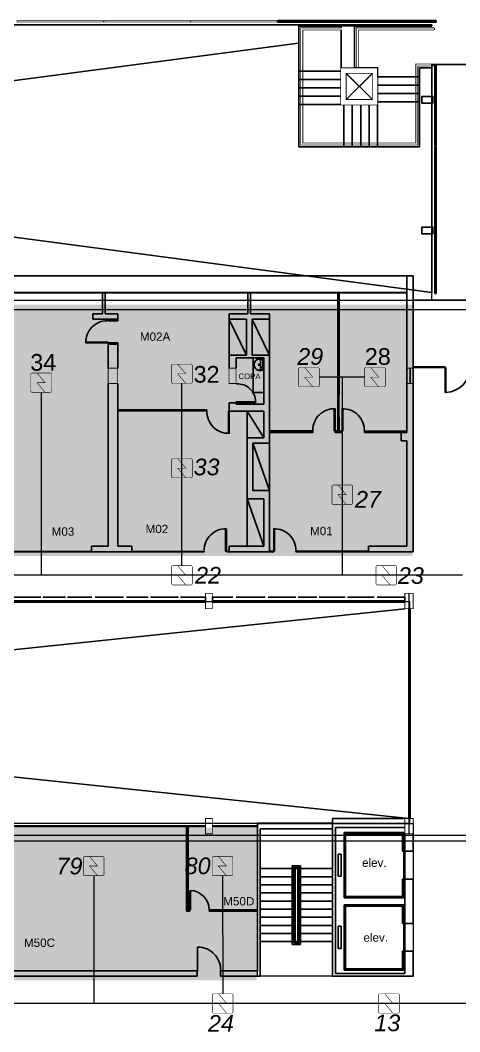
# Model space of a CAD drawing. Header units: metres. Extents: x -331 to 2982, y 362 to 2539.
# Drawn here: x 856.05 to 871.86, y 941.89 to 978.28 of the extents above; entities that cross this region are included whole.
import ezdxf
from ezdxf.enums import TextEntityAlignment as Align

# ---------------------------------------------------------------- set-up
doc = ezdxf.new("R2010")
doc.units = ezdxf.units.M
doc.layers.get('0').update_dxf_attribs({"color": 251})
for name, color, linetype in [('72_EGR_BASE_PRIMITIVE', 7, 'Continuous'), ('CX', 251, 'Continuous'), ('DET. FUMAÇA', 1, 'Continuous'), ('Div', 251, 'Continuous'), ('Est', 251, 'Continuous'), ('Pis', 251, 'Continuous')]:
    doc.layers.add(name, color=color, linetype=linetype)
doc.layers.add('_salas', color=251, linetype='Continuous', plot=False)
doc.styles.add('ARIAL', font='arial.ttf')
doc.styles.get("Standard").update_dxf_attribs({"font": 'arial.ttf', "height": 0.3})
doc.styles.add('X3G_ENTITY_14169AAB', font='arial.ttf', dxfattribs={"height": 0.6})
doc.styles.add('X3G_ENTITY_14169AB3', font='arial.ttf', dxfattribs={"height": 0.6})
doc.styles.add('X3G_ENTITY_14169BB0', font='arial.ttf', dxfattribs={"height": 0.6})
doc.styles.add('X3G_ENTITY_14169BB8', font='arial.ttf', dxfattribs={"height": 0.6})
doc.styles.add('X3G_ENTITY_14169D3C', font='arial.ttf', dxfattribs={"height": 0.6})
doc.styles.add('X3G_ENTITY_14169D44', font='arial.ttf', dxfattribs={"height": 0.6})
doc.styles.add('X3G_ENTITY_14169D4C', font='arial.ttf', dxfattribs={"height": 0.6})
doc.styles.add('X3G_ENTITY_14169D74', font='arial.ttf', dxfattribs={"height": 0.6})
doc.styles.add('X3G_ENTITY_14169D7C', font='arial.ttf', dxfattribs={"height": 0.6})
doc.styles.add('X3G_ENTITY_1420FD5B', font='arial.ttf', dxfattribs={"height": 0.6})
doc.styles.add('X3G_ENTITY_1420FF20', font='arial.ttf', dxfattribs={"height": 0.6})
doc.styles.add('X3G_ENTITY_1420FF73', font='arial.ttf', dxfattribs={"height": 0.6})

# ---------------------------------------------------------------- blocks, each defined once
blk = doc.blocks.new('Detector de fumaça')
at = {"layer": 'DET. FUMAÇA', "linetype": 'Continuous', "lineweight": 15, "const_width": 0.0187}
blk.add_lwpolyline([(774.599, 539.816), (775.249, 539.816, -0.414214), (775.296, 539.769), (775.296, 539.167, -0.414214), (775.249, 539.12), (774.599, 539.12, -0.414214), (774.553, 539.167), (774.553, 539.769, -0.414214)], format="xyb", close=True, dxfattribs=at)
blk.add_lwpolyline([(774.773, 539.816), (775.064, 539.468), (774.773, 539.468), (775.064, 539.12)], dxfattribs=at)
blk = doc.blocks.new('XR_BL2_2 PAV_REV02$0$PILAR_PASSARELA')
at = {"layer": 'Est'}
blk.add_lwpolyline([(-20, 12.5), (20, 12.5), (20, -12.5), (-20, -12.5)], close=True, dxfattribs=at)

msp = doc.modelspace()

# ---------------------------------------------------------------- hatches: boundary and pattern name
at = {"layer": '_salas', "transparency": 33554559}
h = msp.add_hatch(color=256, dxfattribs=at)
h.dxf.hatch_style = 1
h.paths.add_polyline_path([(870.156, 968.046), (797.751, 968.046), (797.751, 959.011), (870.156, 959.011)])
h = msp.add_hatch(color=256, dxfattribs=at)
h.dxf.hatch_style = 1
h.paths.add_polyline_path([(864.556, 949.236), (800.756, 949.236), (800.756, 943.736), (864.556, 943.736)])

# ---------------------------------------------------------------- linework, layer by layer
at = {"lineweight": 0}
for p, q in [((866.078, 978.108), (802.833, 978.108)), ((866.078, 978.068), (866.078, 978.108))]:
    msp.add_line(p, q, dxfattribs=at)
for points in [[(870.418, 976.248), (868.918, 976.248), (868.918, 976.568), (868.078, 976.568), (868.078, 978.068), (866.078, 978.068), (866.078, 973.728), (870.418, 973.728)], [(870.049, 949.386), (798.029, 949.386), (798.029, 957.366), (870.049, 957.366)], [(864.589, 949.386), (870.189, 949.386), (870.189, 943.886), (864.589, 943.886)]]:
    msp.add_lwpolyline(points, close=True, dxfattribs=at)
msp.add_lwpolyline([(798.493, 976.249), (798.493, 976.569), (798.053, 976.569), (798.053, 968.206), (870.859, 968.212), (870.858, 976.568), (870.418, 976.568), (870.418, 976.248)], dxfattribs=at)
at = {"layer": '72_EGR_BASE_PRIMITIVE', "color": 251, "linetype": 'Continuous', "lineweight": -3, "true_color": 0x606060}
msp.add_lwpolyline([(867.479, 964.801), (867.479, 963.504), (867.379, 963.504)], dxfattribs=at)
at = {"layer": '72_EGR_BASE_PRIMITIVE', "color": 251, "linetype": 'Continuous', "lineweight": -3, "true_color": 0x5f5f5f}
msp.add_lwpolyline([(867.379, 963.504), (867.379, 963.451), (867.629, 963.451), (867.629, 963.501), (867.529, 963.501)], dxfattribs=at)
at = {"layer": 'CX', "ltscale": 8}
for points in [[(859.214, 966.701), (859.214, 966.671), (858.414, 966.671), (858.414, 966.701)], [(863.814, 964.519), (863.814, 964.549), (864.514, 964.549), (864.514, 964.519)], [(867.349, 963.504), (867.379, 963.504), (867.379, 964.304), (867.349, 964.304)], [(867.659, 963.501), (867.629, 963.501), (867.629, 964.301), (867.659, 964.301)], [(863.539, 964.219), (863.569, 964.219), (863.569, 963.419), (863.539, 963.419)], [(863.439, 959.181), (863.469, 959.181), (863.469, 959.981), (863.439, 959.981)], [(865.199, 959.181), (865.169, 959.181), (865.169, 959.981), (865.199, 959.981)]]:
    msp.add_lwpolyline(points, close=True, dxfattribs=at)
at = {"layer": 'CX', "color": 251, "ltscale": 8, "true_color": 0x606060}
for centre, radius, start, end in [((859.184, 966.7), 0.771, 90, 182.1894), ((863.88, 964.564), 0.634, 358.6035, 94.6226), ((867.349, 963.534), 0.771, 87.8106, 180), ((867.656, 963.526), 0.775, 358.13, 92.0437), ((863.54, 964.19), 0.771, 177.8384, 272.1615), ((863.439, 959.211), 0.771, 87.8106, 180), ((865.198, 959.211), 0.771, 0, 92.1894)]:
    msp.add_arc(centre, radius, start, end, dxfattribs=at)
at = {"layer": 'Div', "lineweight": 0}
for p, q in [((867.479, 964.801), (867.479, 968.469)), ((867.529, 964.801), (867.529, 968.469)), ((859.559, 967.471), (859.214, 967.471)), ((859.214, 966.671), (859.559, 966.671)), ((859.214, 966.621), (859.559, 966.621)), ((867.529, 963.501), (867.529, 964.801)), ((869.959, 963.501), (868.431, 963.501)), ((862.039, 949.276), (862.039, 946.226)), ((862.089, 949.276), (862.089, 946.276)), ((862.149, 946.226), (862.039, 946.226)), ((862.149, 946.276), (862.089, 946.276)), ((862.149, 946.276), (862.149, 946.226)), ((864.589, 946.276), (862.849, 946.276)), ((862.849, 946.276), (862.849, 946.226)), ((864.589, 946.226), (862.849, 946.226))]:
    msp.add_line(p, q, dxfattribs=at)
at = {"layer": 'Div', "color": 230, "linetype": 'Continuous', "lineweight": 0}
for p, q in [((800.508, 967.879), (876.31, 967.879)), ((876.51, 948.95), (803.119, 948.95)), ((876.51, 948.75), (803.119, 948.75))]:
    msp.add_line(p, q, dxfattribs=at)
at = {"layer": 'Div', "lineweight": 0, "ltscale": 0.8}
for p, q in [((859.214, 967.471), (859.214, 967.521)), ((859.559, 967.521), (859.559, 967.471)), ((859.214, 966.621), (859.214, 966.671)), ((859.559, 966.621), (859.559, 966.671))]:
    msp.add_line(p, q, dxfattribs=at)
at = {"layer": 'Div', "color": 150, "linetype": 'Continuous', "lineweight": 0}
for p, q in [((868.429, 965.438), (866.808, 965.438)), ((867.637, 965.438), (867.637, 958.312)), ((861.868, 958.66), (861.868, 965.222)), ((856.807, 964.894), (856.807, 958.312)), ((871.965, 958.312), (772.389, 958.312)), ((858.696, 947.504), (858.696, 942.91)), ((863.33, 947.504), (863.336, 943.258)), ((888.337, 942.91), (812.169, 942.91))]:
    msp.add_line(p, q, dxfattribs=at)
at = {"layer": 'Div', "color": 251, "linetype": 'Continuous', "lineweight": -3, "true_color": 0x606060}
for p, q in [((865.293, 963.504), (865.019, 963.504)), ((866.579, 963.504), (865.293, 963.504))]:
    msp.add_line(p, q, dxfattribs=at)
at = {"layer": 'Div', "lineweight": 0}
for points in [[(862.769, 964.269), (859.559, 964.269)], [(862.769, 964.269), (862.769, 964.219), (859.559, 964.219)]]:
    msp.add_lwpolyline(points, dxfattribs=at)
at = {"layer": 'Div', "color": 251, "linetype": 'Continuous', "lineweight": -3, "true_color": 0x606060}
msp.add_lwpolyline([(865.019, 963.451), (866.581, 963.451), (866.579, 963.534)], dxfattribs=at)
at = {"layer": 'Pis'}
for p, q in [((798.094, 978.108), (870.859, 978.108)), ((866.078, 978.108), (802.833, 978.108)), ((865.314, 978.264), (865.314, 978.214)), ((865.314, 978.264), (868.156, 978.264)), ((865.314, 978.214), (868.156, 978.214)), ((866.078, 978.068), (866.078, 978.108)), ((868.156, 978.264), (868.156, 978.214)), ((868.172, 978.264), (868.172, 978.214)), ((868.172, 978.264), (871.014, 978.264)), ((868.172, 978.214), (871.014, 978.214)), ((870.859, 978.068), (870.859, 978.108)), ((871.014, 978.264), (871.014, 978.214)), ((866.078, 978.068), (866.078, 973.728)), ((867.598, 978.068), (866.078, 978.068)), ((867.598, 978.006), (867.598, 978.068)), ((867.598, 976.568), (867.598, 977.93)), ((868.078, 978.068), (870.859, 978.068)), ((868.078, 976.568), (868.078, 978.068)), ((866.058, 977.456), (798.054, 968.489)), ((802.894, 977.455), (870.859, 968.489)), ((876.539, 976.682), (870.859, 976.682)), ((870.859, 976.682), (870.859, 975.541)), ((871.014, 976.656), (870.964, 976.656)), ((870.964, 976.656), (870.964, 975.13)), ((871.014, 976.656), (871.014, 975.13)), ((867.578, 976.448), (866.078, 976.448)), ((868.718, 976.368), (867.778, 975.428)), ((868.718, 975.428), (867.778, 976.368)), ((868.698, 976.348), (867.798, 975.448)), ((868.698, 975.448), (867.798, 976.348)), ((870.858, 976.568), (870.418, 976.568)), ((870.418, 976.568), (870.418, 973.728)), ((867.578, 976.148), (866.078, 976.148)), ((868.918, 976.248), (870.418, 976.248)), ((868.918, 975.948), (870.418, 975.948)), ((867.578, 975.848), (866.078, 975.848)), ((868.918, 975.648), (870.418, 975.648)), ((867.578, 975.548), (866.078, 975.548)), ((867.578, 975.248), (866.078, 975.248)), ((867.698, 975.228), (867.698, 973.728)), ((867.998, 975.228), (867.998, 973.728)), ((868.298, 975.228), (868.298, 973.728)), ((868.598, 975.228), (868.598, 973.728)), ((868.898, 975.228), (868.898, 973.728)), ((868.918, 975.348), (870.418, 975.348)), ((870.859, 975.291), (870.859, 970.841)), ((871.014, 975.13), (870.964, 975.13)), ((871.014, 975.114), (870.964, 975.114)), ((870.964, 975.114), (870.964, 973.746)), ((871.014, 975.114), (871.014, 973.746)), ((871.014, 973.746), (870.964, 973.746)), ((870.418, 973.728), (866.078, 973.728)), ((870.964, 973.73), (871.014, 973.73)), ((870.964, 973.73), (870.964, 971.88)), ((871.014, 973.73), (871.014, 971.88)), ((870.964, 971.88), (871.014, 971.88)), ((870.964, 971.864), (871.014, 971.864)), ((870.964, 971.864), (870.964, 970.014)), ((871.014, 971.864), (871.014, 970.014)), ((870.859, 970.591), (870.859, 968.469)), ((870.964, 970.299), (871.014, 970.299)), ((870.964, 970.299), (870.964, 968.449)), ((871.014, 970.299), (871.014, 968.449)), ((870.964, 970.014), (871.014, 970.014)), ((869.959, 969.086), (798.033, 969.086)), ((869.959, 963.451), (869.959, 969.086)), ((870.189, 969.086), (869.959, 969.086)), ((870.189, 959.161), (870.189, 969.086)), ((797.783, 968.489), (869.959, 968.489)), ((844.191, 968.469), (869.959, 968.469)), ((859.014, 967.721), (859.014, 968.469)), ((859.014, 968.469), (859.114, 968.469)), ((859.114, 967.721), (859.114, 968.469)), ((864.241, 967.721), (864.241, 968.469)), ((864.241, 968.469), (864.341, 968.469)), ((864.341, 967.721), (864.341, 968.469)), ((867.479, 964.801), (867.479, 968.469)), ((867.529, 964.801), (867.529, 968.469)), ((870.964, 968.449), (871.014, 968.449)), ((877.139, 968.212), (870.189, 968.212)), ((858.664, 967.521), (858.664, 967.721)), ((859.014, 967.721), (858.664, 967.721)), ((859.559, 967.721), (859.114, 967.721)), ((859.559, 967.521), (859.559, 967.721)), ((864.241, 967.721), (863.564, 967.721)), ((863.564, 967.521), (863.564, 967.721)), ((865.019, 967.721), (864.341, 967.721)), ((865.019, 967.521), (865.019, 967.721)), ((859.559, 967.521), (858.664, 967.521)), ((859.559, 967.521), (858.664, 967.521)), ((859.559, 967.521), (858.664, 967.521)), ((859.214, 967.471), (859.214, 967.521)), ((859.559, 967.471), (859.214, 967.471)), ((859.559, 967.521), (859.559, 967.471)), ((864.191, 967.521), (863.564, 967.521)), ((863.564, 967.511), (863.564, 966.234)), ((863.564, 967.511), (864.191, 966.234)), ((864.191, 967.521), (864.191, 966.234)), ((865.019, 967.521), (864.391, 967.521)), ((864.391, 967.521), (864.391, 966.234)), ((864.391, 967.511), (865.019, 966.234)), ((865.019, 966.234), (865.019, 967.511)), ((859.214, 966.671), (859.559, 966.671)), ((859.214, 966.621), (859.214, 966.671)), ((859.214, 965.761), (859.214, 966.621)), ((859.214, 966.621), (859.559, 966.621)), ((859.559, 966.621), (859.559, 966.671)), ((859.559, 966.621), (859.559, 965.761)), ((863.564, 966.234), (864.191, 966.234)), ((863.564, 966.139), (863.564, 966.234)), ((863.564, 966.139), (863.564, 965.761)), ((863.814, 966.139), (864.819, 966.139)), ((863.814, 965.761), (863.814, 966.139)), ((864.391, 966.234), (865.019, 966.234)), ((864.434, 966.139), (864.434, 964.891)), ((864.819, 964.469), (864.819, 966.139)), ((865.019, 963.061), (865.019, 966.234)), ((870.189, 965.806), (871.339, 965.806)), ((870.189, 965.786), (871.339, 965.786)), ((871.339, 965.806), (871.339, 965.786)), ((871.339, 965.786), (871.339, 964.891)), ((871.339, 965.786), (871.359, 965.786)), ((871.359, 965.786), (871.359, 964.891)), ((859.214, 959.361), (859.214, 965.211)), ((859.559, 965.211), (859.559, 959.361)), ((864.784, 964.891), (864.434, 964.891)), ((864.819, 964.977), (864.819, 964.626)), ((871.339, 964.891), (871.359, 964.891)), ((863.569, 964.219), (863.569, 964.519)), ((863.569, 964.519), (863.814, 964.519)), ((863.814, 964.519), (863.814, 964.469)), ((863.814, 964.469), (864.819, 964.469)), ((864.819, 964.219), (863.569, 964.219)), ((864.219, 963.261), (864.219, 964.219)), ((864.219, 964.219), (864.819, 963.261)), ((864.819, 963.261), (864.819, 964.219)), ((867.529, 963.501), (867.529, 964.001)), ((864.219, 961.061), (864.219, 963.261)), ((864.219, 963.261), (864.819, 963.261)), ((869.759, 963.151), (869.759, 963.451)), ((869.759, 963.451), (869.959, 963.451)), ((864.419, 963.061), (865.019, 963.061)), ((864.419, 961.361), (864.419, 963.061)), ((864.419, 963.061), (865.019, 961.361)), ((865.019, 961.361), (865.019, 963.061)), ((869.959, 963.151), (869.759, 963.151)), ((869.959, 959.361), (869.959, 963.151)), ((864.819, 961.061), (864.219, 961.061)), ((864.219, 961.061), (864.219, 959.361)), ((864.219, 961.061), (864.819, 959.361)), ((865.019, 961.361), (864.419, 961.361)), ((864.819, 959.361), (864.819, 961.061)), ((865.019, 959.161), (865.019, 961.361)), ((858.614, 959.161), (858.614, 959.361)), ((858.614, 959.361), (859.214, 959.361)), ((859.559, 959.361), (860.064, 959.361)), ((860.064, 959.361), (860.064, 959.161)), ((862.669, 959.161), (862.669, 959.181)), ((863.469, 959.161), (863.469, 959.181)), ((863.569, 959.161), (863.569, 959.361)), ((863.569, 959.361), (864.819, 959.361)), ((863.569, 959.161), (863.569, 959.361)), ((865.169, 959.181), (865.019, 959.181)), ((865.169, 959.181), (865.169, 959.161)), ((868.579, 959.181), (865.969, 959.181)), ((865.969, 959.181), (865.969, 959.161)), ((869.959, 959.361), (868.579, 959.361)), ((868.579, 959.361), (868.579, 959.161)), ((858.614, 959.161), (855.794, 959.161)), ((860.064, 959.161), (858.614, 959.161)), ((860.064, 959.161), (862.669, 959.161)), ((863.569, 959.161), (863.469, 959.161)), ((863.469, 959.161), (863.569, 959.161)), ((865.019, 959.161), (863.569, 959.161)), ((865.169, 959.161), (865.019, 959.161)), ((868.579, 959.161), (865.969, 959.161)), ((868.579, 959.161), (870.189, 959.161)), ((855.764, 957.526), (856.791, 957.526)), ((855.764, 957.396), (862.714, 957.396)), ((856.866, 957.526), (857.679, 957.526)), ((857.754, 957.526), (858.634, 957.526)), ((858.744, 957.526), (859.764, 957.526)), ((859.874, 957.526), (860.659, 957.526)), ((860.734, 957.526), (861.746, 957.526)), ((861.821, 957.526), (862.714, 957.526)), ((862.714, 957.526), (862.714, 957.346)), ((863.704, 957.526), (862.964, 957.526)), ((862.964, 957.526), (862.964, 957.346)), ((862.964, 957.396), (869.889, 957.396)), ((864.864, 957.526), (863.814, 957.526)), ((865.969, 957.527), (864.974, 957.526)), ((866.726, 957.526), (866.044, 957.527)), ((867.744, 957.526), (866.801, 957.526)), ((868.784, 957.526), (867.819, 957.526)), ((869.889, 957.526), (868.894, 957.526)), ((869.889, 957.526), (869.889, 957.346)), ((869.889, 957.111), (798.049, 949.561)), ((798.164, 957.111), (870.029, 949.561)), ((855.764, 957.346), (862.714, 957.346)), ((855.764, 957.346), (862.714, 957.346)), ((862.964, 957.346), (869.889, 957.346)), ((869.889, 957.346), (862.964, 957.346)), ((870.029, 957.111), (870.029, 949.561)), ((870.079, 957.111), (870.079, 949.561)), ((864.589, 949.394), (864.589, 944.086)), ((864.589, 949.394), (867.289, 949.394)), ((867.289, 943.886), (867.289, 949.561)), ((869.889, 949.561), (867.289, 949.561)), ((862.714, 949.296), (855.764, 949.296)), ((862.714, 949.276), (855.764, 949.276)), ((862.039, 949.276), (862.039, 946.226)), ((862.089, 949.276), (862.089, 946.276)), ((864.589, 949.296), (862.964, 949.296)), ((864.589, 949.276), (862.964, 949.276)), ((864.689, 949.194), (864.689, 943.886)), ((864.689, 949.194), (867.289, 949.194)), ((867.389, 943.986), (867.389, 949.236)), ((869.889, 949.236), (867.389, 949.236)), ((867.699, 949.061), (867.699, 946.711)), ((869.849, 949.061), (867.699, 949.061)), ((867.749, 946.761), (867.749, 949.011)), ((867.749, 949.011), (869.799, 949.011)), ((869.799, 949.011), (869.799, 948.386)), ((869.849, 948.386), (869.849, 949.061)), ((869.889, 948.386), (869.889, 949.011)), ((870.189, 949.011), (870.189, 948.386)), ((867.594, 948.286), (867.494, 948.286)), ((867.494, 948.286), (867.494, 947.486)), ((867.594, 947.486), (867.594, 948.286)), ((869.799, 948.386), (869.849, 948.386)), ((869.849, 948.386), (869.849, 947.386)), ((870.189, 948.386), (869.889, 948.386)), ((869.889, 948.386), (869.889, 947.386)), ((864.689, 945.136), (864.689, 947.761)), ((864.689, 947.761), (865.839, 947.761)), ((866.139, 947.861), (865.839, 947.861)), ((865.839, 947.861), (865.839, 945.036)), ((865.889, 947.811), (865.889, 945.086)), ((866.089, 947.811), (865.889, 947.811)), ((865.889, 947.761), (866.089, 947.761)), ((865.939, 947.761), (865.939, 945.136)), ((866.039, 945.136), (866.039, 947.761)), ((866.089, 945.086), (866.089, 947.811)), ((866.139, 945.036), (866.139, 947.861)), ((866.139, 947.761), (867.289, 947.761)), ((864.689, 947.469), (865.839, 947.469)), ((864.689, 947.178), (865.839, 947.178)), ((865.889, 947.469), (865.939, 947.469)), ((865.889, 947.178), (865.939, 947.178)), ((866.039, 947.469), (866.089, 947.469)), ((866.039, 947.178), (866.089, 947.178)), ((866.139, 947.469), (867.289, 947.469)), ((866.139, 947.178), (867.289, 947.178)), ((867.494, 947.486), (867.594, 947.486)), ((869.799, 947.386), (869.799, 946.761)), ((869.799, 947.386), (869.849, 947.386)), ((869.849, 946.711), (869.849, 947.386)), ((869.889, 945.786), (869.889, 947.386)), ((869.889, 947.386), (870.189, 947.386)), ((870.189, 947.386), (870.189, 945.786)), ((862.149, 946.976), (862.149, 946.276)), ((862.179, 946.976), (862.179, 946.276)), ((864.689, 946.886), (865.839, 946.886)), ((865.889, 946.886), (865.939, 946.886)), ((866.039, 946.886), (866.089, 946.886)), ((866.139, 946.886), (867.289, 946.886)), ((864.689, 946.594), (865.839, 946.594)), ((865.889, 946.594), (865.939, 946.594)), ((866.039, 946.594), (866.089, 946.594)), ((866.139, 946.594), (867.289, 946.594)), ((867.699, 946.711), (869.849, 946.711)), ((867.699, 946.461), (867.699, 944.111)), ((869.849, 946.461), (867.699, 946.461)), ((869.799, 946.761), (867.749, 946.761)), ((869.849, 945.786), (869.849, 946.461)), ((862.149, 946.226), (862.039, 946.226)), ((862.149, 946.276), (862.089, 946.276)), ((862.179, 946.276), (862.149, 946.276)), ((862.149, 946.276), (862.149, 946.226)), ((864.589, 946.276), (862.849, 946.276)), ((862.849, 946.276), (862.849, 946.226)), ((864.589, 946.226), (862.849, 946.226)), ((864.689, 946.303), (865.839, 946.303)), ((865.889, 946.303), (865.939, 946.303)), ((866.039, 946.303), (866.089, 946.303)), ((866.139, 946.303), (867.289, 946.303)), ((867.749, 944.161), (867.749, 946.411)), ((867.749, 946.411), (869.799, 946.411)), ((869.799, 946.411), (869.799, 945.786)), ((864.689, 946.011), (865.839, 946.011)), ((864.689, 945.719), (865.839, 945.719)), ((865.889, 946.011), (865.939, 946.011)), ((865.889, 945.719), (865.939, 945.719)), ((866.039, 946.011), (866.089, 946.011)), ((866.039, 945.719), (866.089, 945.719)), ((866.139, 946.011), (867.289, 946.011)), ((866.139, 945.719), (867.289, 945.719)), ((869.799, 945.786), (869.849, 945.786)), ((869.849, 945.786), (869.849, 944.786)), ((869.889, 945.786), (869.889, 944.786)), ((870.189, 945.786), (869.889, 945.786)), ((864.689, 945.428), (865.839, 945.428)), ((865.889, 945.428), (865.939, 945.428)), ((866.039, 945.428), (866.089, 945.428)), ((866.139, 945.428), (867.289, 945.428)), ((867.594, 945.686), (867.494, 945.686)), ((867.494, 945.686), (867.494, 944.886)), ((867.594, 944.886), (867.594, 945.686)), ((864.689, 945.136), (866.039, 945.136)), ((865.839, 945.036), (866.139, 945.036)), ((865.889, 945.086), (866.089, 945.086)), ((865.939, 945.136), (866.039, 945.136)), ((866.039, 945.136), (866.139, 945.136)), ((866.139, 945.136), (867.289, 945.136)), ((867.494, 944.886), (867.594, 944.886)), ((869.799, 944.786), (869.799, 944.161)), ((869.849, 944.786), (869.799, 944.786)), ((869.849, 944.111), (869.849, 944.786)), ((869.889, 943.986), (869.889, 944.786)), ((869.889, 944.786), (870.189, 944.786)), ((870.189, 944.786), (870.189, 943.886)), ((862.412, 944.086), (854.779, 944.086)), ((861.889, 944.086), (861.689, 944.086)), ((862.412, 944.086), (862.412, 943.886)), ((864.589, 944.086), (863.262, 944.086)), ((863.262, 943.886), (863.262, 944.086)), ((867.389, 943.986), (869.889, 943.986)), ((867.699, 944.111), (869.849, 944.111)), ((869.799, 944.161), (867.749, 944.161)), ((854.779, 943.886), (862.412, 943.886)), ((857.189, 943.886), (860.789, 943.886)), ((863.262, 943.886), (864.689, 943.886)), ((867.289, 943.886), (870.189, 943.886))]:
    msp.add_line(p, q, dxfattribs=at)
at = {"layer": 'Pis', "const_width": 0.03}
for points in [[(859.046, 978.264), (855.937, 978.264), (855.937, 978.214), (859.046, 978.214)], [(862.17, 978.264), (859.062, 978.264), (859.062, 978.214), (862.17, 978.214)], [(865.294, 978.264), (862.186, 978.264), (862.186, 978.214), (865.294, 978.214)], [(870.418, 976.248), (868.918, 976.248), (868.918, 976.568), (868.078, 976.568), (868.078, 978.068), (866.078, 978.068), (866.078, 973.728), (870.418, 973.728)], [(867.578, 976.568), (868.918, 976.568), (868.918, 975.228), (867.578, 975.228)], [(867.778, 976.368), (867.778, 975.428), (868.718, 975.428), (868.718, 976.368)], [(859.214, 965.211), (859.214, 965.761), (859.559, 965.761), (859.559, 965.211)], [(863.564, 965.211), (863.564, 965.761), (863.814, 965.761), (863.814, 965.211)], [(869.959, 965.211), (869.959, 965.761), (870.069, 965.761), (870.069, 965.211)], [(870.089, 965.211), (870.089, 965.761), (870.189, 965.761), (870.189, 965.211)], [(870.049, 949.386), (798.029, 949.386), (798.029, 957.366), (870.049, 957.366)], [(862.714, 957.111), (862.714, 957.661), (862.964, 957.661), (862.964, 957.111)], [(869.889, 957.111), (869.889, 957.661), (870.029, 957.661), (870.029, 957.111)], [(870.049, 957.111), (870.049, 957.661), (870.189, 957.661), (870.189, 957.111)], [(862.714, 949.011), (862.714, 949.561), (862.964, 949.561), (862.964, 949.011)], [(864.589, 949.386), (870.189, 949.386), (870.189, 943.886), (864.589, 943.886)], [(869.889, 949.011), (869.889, 949.561), (870.029, 949.561), (870.029, 949.011)], [(870.049, 949.011), (870.049, 949.561), (870.189, 949.561), (870.189, 949.011)], [(862.412, 944.086), (862.442, 944.086), (862.442, 944.936), (862.412, 944.936)]]:
    msp.add_lwpolyline(points, close=True, dxfattribs=at)
for points in [[(867.598, 978.006), (866.14, 978.006), (866.14, 973.79), (870.356, 973.79), (870.356, 976.63), (870.918, 976.63, 1), (870.918, 976.706), (870.28, 976.706), (870.28, 973.866), (866.216, 973.866), (866.216, 977.93), (867.598, 977.93)], [(868.14, 976.568), (868.14, 978.006), (870.915, 978.006, -1), (870.915, 977.93), (868.216, 977.93), (868.216, 976.568)], [(864.676, 965.713, -0.557482), (864.671, 965.72, 0.068592), (864.701, 965.824, 0.02486), (864.706, 965.887, 0.02486), (864.701, 965.95, 0.068592), (864.671, 966.054, -0.557482), (864.676, 966.062)], [(864.671, 965.72, 0.072415), (864.695, 965.887, 0.072415), (864.671, 966.055)], [(864.672, 966.052, -0.467154), (864.679, 966.049, -0.039312), (864.703, 965.982, 0.320715), (864.723, 965.963, 0.032811), (864.761, 965.959)], [(864.676, 965.713, 0.09339), (864.73, 965.725, 0.281673), (864.763, 965.77, 0.022774), (864.768, 965.86), (864.768, 965.887), (864.768, 965.914, 0.022774), (864.763, 966.004, 0.281673), (864.73, 966.049, 0.09339), (864.676, 966.062)]]:
    msp.add_lwpolyline(points, format="xyb", dxfattribs=at)
for points in [[(798.493, 976.249), (798.493, 976.569), (798.053, 976.569), (798.053, 968.206), (870.859, 968.212), (870.858, 976.568), (870.418, 976.568), (870.418, 976.248)], [(855.794, 959.181), (858.614, 959.181)], [(862.669, 959.181), (860.064, 959.181)], [(863.569, 959.181), (863.469, 959.181)], [(863.469, 959.181), (863.569, 959.181)]]:
    msp.add_lwpolyline(points, dxfattribs=at)
msp.add_lwpolyline([(864.773, 965.887, 0.019765), (864.768, 966.013, 0.055725), (864.766, 966.031, 0.26837), (864.73, 966.065, 0.08527), (864.642, 966.076, 0.373975), (864.478, 965.887, 0.373975), (864.642, 965.698, 0.08527), (864.73, 965.71, 0.26837), (864.766, 965.743, 0.055725), (864.768, 965.761, 0.019765)], format="xyb", close=True, dxfattribs=at)
at = {"layer": 'Pis', "color": 251, "linetype": 'Continuous', "lineweight": -3, "true_color": 0x5f5f5f}
msp.add_lwpolyline([(869.759, 963.451), (868.431, 963.451), (868.431, 963.501)], dxfattribs=at)
at = {"layer": 'Pis'}
for centre, radius in [((864.653, 965.887), 0.0328), ((864.653, 965.887), 0.0203), ((864.727, 965.788), 0.0158)]:
    msp.add_circle(centre, radius, dxfattribs=at)
for centre, radius, start, end in [((864.669, 965.887), 0.209, 97.9818, 180), ((864.659, 965.829), 0.266, 61.9123, 94.0939), ((864.669, 965.887), 0.209, 180, 262.0182), ((871.339, 965.786), 0.895, 271.2801, 0), ((864.659, 965.945), 0.266, 265.9061, 297.7353), ((864.816, 964.975), 0.0027, 0, 62.2647), ((864.816, 964.626), 0.0027, 297.7353, 0), ((862.147, 946.275), 0.701, 0.054, 87.4371), ((862.442, 944.116), 0.821, 357.9417, 90)]:
    msp.add_arc(centre, radius, start, end, dxfattribs=at)

# ---------------------------------------------------------------- block references
at = {"layer": 'DET. FUMAÇA', "linetype": 'Continuous', "lineweight": 0}
for p in [(86.944, 426.092), (91.512, 425.97), (93.886, 425.97), (81.883, 425.774), (86.944, 422.7), (92.713, 421.742), (86.944, 418.844), (94.295, 418.844), (83.772, 408.384), (88.406, 408.384), (88.412, 403.442), (94.392, 403.442)]:
    msp.add_blockref('Detector de fumaça', p, dxfattribs=at)
at = {"layer": 'Pis', "xscale": 0.01000000000021828, "yscale": 0.01000000000021828, "zscale": 0.01000000000021828, "rotation": 180}
for p in [(870.698, 975.416), (870.698, 970.716)]:
    msp.add_blockref('XR_BL2_2 PAV_REV02$0$PILAR_PASSARELA', p, dxfattribs=at)

# ---------------------------------------------------------------- texts
at = {"layer": 'Div', "color": 5, "linetype": 'Continuous', "lineweight": 0, "true_color": 0x0000ff, "char_height": 0.6, "attachment_point": 1}
for s, insert, style in [('{\\fArial|b0|i1|c0|p34;29}', (866.018, 966.483), 'X3G_ENTITY_14169D44'), ('28', (868.448, 966.483), 'X3G_ENTITY_1420FD5B'), ('34', (856.415, 966.272), 'X3G_ENTITY_1420FF73'), ('32', (862.29, 965.842), 'X3G_ENTITY_1420FF20'), ('{\\fArial|b0|i1|c0|p34;33}', (862.29, 962.509), 'X3G_ENTITY_14169D3C'), ('{\\fArial|b0|i1|c0|p34;27}', (868.095, 961.345), 'X3G_ENTITY_14169D4C'), ('{\\fArial|b0|i1|c0|p34;22}', (862.344, 958.613), 'X3G_ENTITY_14169D7C'), ('{\\fArial|b0|i1|c0|p34;23}', (869.639, 958.601), 'X3G_ENTITY_14169D74'), ('{\\fArial|b0|i1|c0|p34;79}', (857.358, 948.153), 'X3G_ENTITY_14169BB8'), ('{\\fArial|b0|i1|c0|p34;80}', (861.967, 948.161), 'X3G_ENTITY_14169BB0'), ('{\\fArial|b0|i1|c0|p34;24}', (862.806, 942.492), 'X3G_ENTITY_14169AAB'), ('{\\fArial|b0|i1|c0|p34;13}', (868.79, 942.512), 'X3G_ENTITY_14169AB3')]:
    msp.add_mtext_dynamic_manual_height_columns(s, width=13.3188, gutter_width=2.5, heights=[0], dxfattribs=dict(at, insert=insert, style=style))
at = {"layer": 'Pis', "style": 'ARIAL'}
for s, p in [('M02A', (860.904, 966.748)), ('M03', (857.591, 959.736)), ('M02', (860.969, 959.828)), ('M01', (866.885, 959.755)), ('M50D', (863.914, 946.436)), ('M50C', (856.746, 944.944))]:
    msp.add_text(s, height=0.3, dxfattribs=at).set_placement(p, align=Align.CENTER)
for p in [(868.346, 947.824), (868.398, 945.131)]:
    msp.add_text('elev.', height=0.3, dxfattribs=at).set_placement(p)
at = {"layer": 'Pis', "insert": (864.3, 965.468), "char_height": 0.2, "attachment_point": 5}
msp.add_mtext_dynamic_manual_height_columns('COPA', width=0.72584, gutter_width=2.5, heights=[0], dxfattribs=at)

doc.saveas('drawing.dxf')
